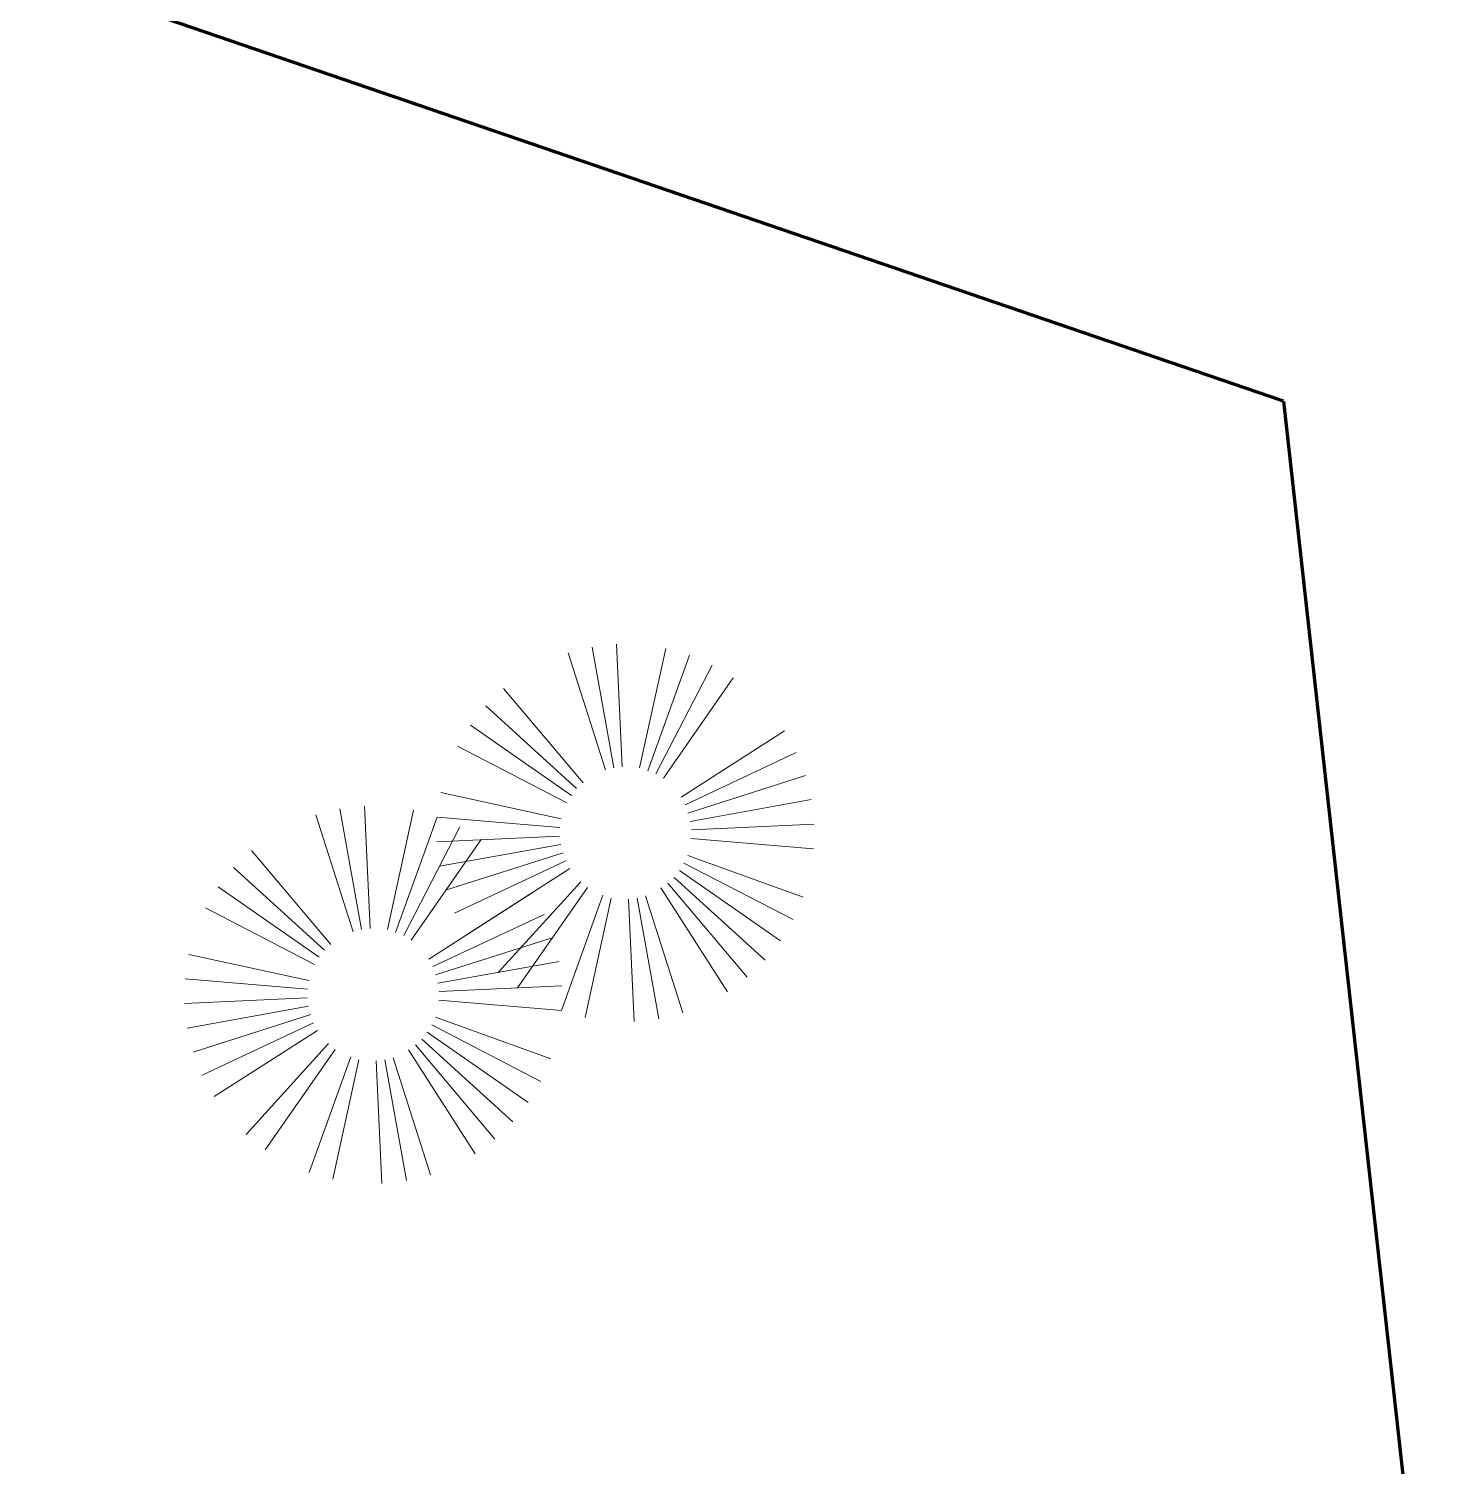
# Model space of a CAD drawing. Header units: millimetres. Extents: x 111 to 1506, y 14 to 566.
# Drawn here: x 303.376 to 305.562, y 82.14 to 84.368 of the extents above; entities that cross this region are included whole.
import ezdxf

# ---------------------------------------------------------------- set-up
doc = ezdxf.new("R2010")
doc.units = ezdxf.units.MM
doc.layers.add('PALMERAS114', color=114, linetype='Continuous', lineweight=5)
doc.styles.add('ATTR', font='romans.shx', dxfattribs={"width": 0.8, "height": 2.52})

# ---------------------------------------------------------------- blocks, each defined once
blk = doc.blocks.new('EVG7')
for p, q in [((-6.59, 19.1), (-16.71, 56.87)), ((-3.91, 19.67), (-9.01, 58.4)), ((1.55, 19.67), (6.65, 58.4)), ((4.23, 19.1), (14.35, 56.87)), ((-11.62, 16.99), (-31.18, 50.87)), ((-9.21, 18.3), (-24.14, 54.35)), ((6.85, 18.3), (21.78, 54.35)), ((9.26, 16.99), (28.82, 50.87)), ((-13.82, 15.38), (-37.7, 46.51)), ((-16, 13.74), (-43.6, 41.34)), ((-17.84, 11.7), (-48.78, 35.44)), ((15.48, 11.7), (46.42, 35.44)), ((17.04, 9.43), (50.78, 28.91)), ((-20.59, 6.96), (-56.61, 21.87)), ((18.24, 6.96), (54.25, 21.87)), ((-21.61, 4.39), (-59.13, 14.44)), ((19.8, 1.68), (58.31, 6.74)), ((-22.19, -1.09), (-61.18, -1.09)), ((-22.16, -3.85), (-60.66, -8.92)), ((19.8, -3.85), (58.31, -8.92)), ((19.83, -1.09), (58.82, -1.09)), ((-20.59, -9.13), (-56.61, -24.05)), ((19.25, -6.56), (56.78, -16.62)), ((-19.4, -11.61), (-53.14, -31.09)), ((-17.84, -13.87), (-48.78, -37.61)), ((-13.82, -17.56), (-37.7, -48.69)), ((11.46, -17.56), (35.35, -48.69)), ((13.64, -15.91), (41.25, -43.51)), ((15.48, -13.87), (46.42, -37.61)), ((-11.62, -19.17), (-31.18, -53.05)), ((-9.21, -20.47), (-24.14, -56.52)), ((-6.59, -21.27), (-16.71, -59.04)), ((-3.91, -21.84), (-9.01, -60.57)), ((-1.18, -22.12), (-1.18, -61.09)), ((4.23, -21.27), (14.35, -59.04)), ((6.85, -20.47), (21.78, -56.52)), ((9.26, -19.17), (28.82, -53.05))]:
    blk.add_line(p, q)
at = {"style": 'ATTR', "width": 0.8, "flags": 9}
blk.add_attdef('ESTCODE', (0, 0), '', height=0.7, dxfattribs=at)

msp = doc.modelspace()

# ---------------------------------------------------------------- linework, layer by layer
at = {"lineweight": 100, "ltscale": 1000}
for q in [(297.50744, 86.46534), (305.56162, 81.62947)]:
    msp.add_line((305.3218, 83.79078), q, dxfattribs=at)

# ---------------------------------------------------------------- block references
at = {"layer": 'PALMERAS114', "extrusion": (0, 0, -1), "xscale": -0.004880888891868356, "yscale": 0.004880888891718753, "zscale": -0.004880888891868356, "rotation": 289.8329542831356}
for p in [(-304.29801, 83.12872), (-303.90685, 82.87791)]:
    msp.add_blockref('EVG7', p, dxfattribs=at)

doc.saveas('drawing.dxf')
